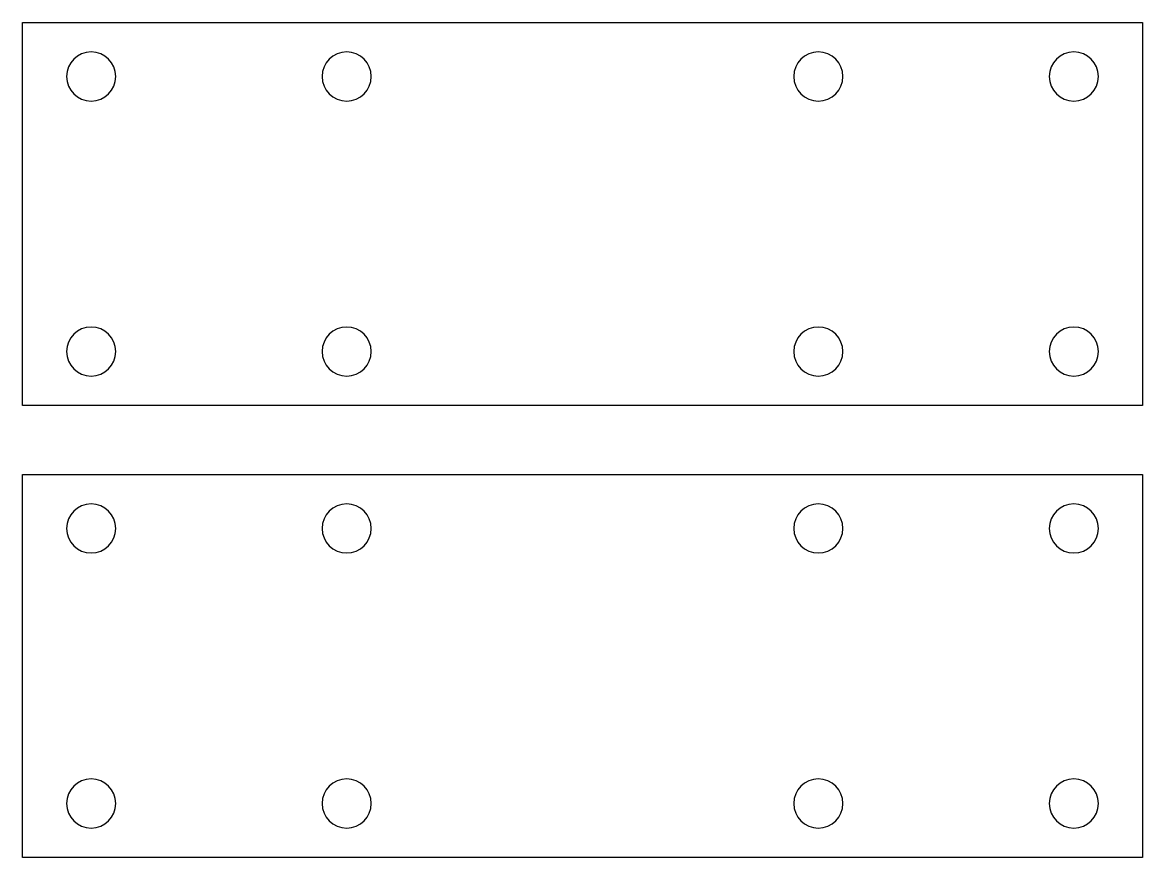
# Model space of a CAD drawing. Extents: x 0 to 114, y 0 to 85.
import ezdxf

# ---------------------------------------------------------------- set-up
doc = ezdxf.new("R2010")
doc.units = 0
doc.layers.add('LAYER_1', color=7, linetype='CONTINUOUS')

# ---------------------------------------------------------------- blocks, each defined once
blk = doc.blocks.new('BLOCK_2')
at = {"layer": 'LAYER_1', "color": 250}
blk.add_lwpolyline([(114, 0), (0, 0), (0, 39), (114, 39), (114, 0)], dxfattribs=at)
for points in [[(4.5, 33.5), (4.5, 34.88), (5.62, 36), (7, 36), (8.38, 36), (9.5, 34.88), (9.5, 33.5), (9.5, 32.12), (8.38, 31), (7, 31), (5.62, 31), (4.5, 32.12), (4.5, 33.5)], [(30.5, 33.5), (30.5, 34.88), (31.62, 36), (33, 36), (34.38, 36), (35.5, 34.88), (35.5, 33.5), (35.5, 32.12), (34.38, 31), (33, 31), (31.62, 31), (30.5, 32.12), (30.5, 33.5)], [(78.5, 33.5), (78.5, 34.88), (79.62, 36), (81, 36), (82.38, 36), (83.5, 34.88), (83.5, 33.5), (83.5, 32.12), (82.38, 31), (81, 31), (79.62, 31), (78.5, 32.12), (78.5, 33.5)], [(104.5, 33.5), (104.5, 34.88), (105.62, 36), (107, 36), (108.38, 36), (109.5, 34.88), (109.5, 33.5), (109.5, 32.12), (108.38, 31), (107, 31), (105.62, 31), (104.5, 32.12), (104.5, 33.5)], [(4.5, 5.5), (4.5, 6.88), (5.62, 8), (7, 8), (8.38, 8), (9.5, 6.88), (9.5, 5.5), (9.5, 4.12), (8.38, 3), (7, 3), (5.62, 3), (4.5, 4.12), (4.5, 5.5)], [(30.5, 5.5), (30.5, 6.88), (31.62, 8), (33, 8), (34.38, 8), (35.5, 6.88), (35.5, 5.5), (35.5, 4.12), (34.38, 3), (33, 3), (31.62, 3), (30.5, 4.12), (30.5, 5.5)], [(78.5, 5.5), (78.5, 6.88), (79.62, 8), (81, 8), (82.38, 8), (83.5, 6.88), (83.5, 5.5), (83.5, 4.12), (82.38, 3), (81, 3), (79.62, 3), (78.5, 4.12), (78.5, 5.5)], [(104.5, 5.5), (104.5, 6.88), (105.62, 8), (107, 8), (108.38, 8), (109.5, 6.88), (109.5, 5.5), (109.5, 4.12), (108.38, 3), (107, 3), (105.62, 3), (104.5, 4.12), (104.5, 5.5)]]:
    blk.add_open_spline(points, degree=3, knots=[0, 0, 0, 0, 1, 1, 1, 2, 2, 2, 3, 3, 3, 4, 4, 4, 4], dxfattribs=at)
blk = doc.blocks.new('BLOCK_3')
at = {"layer": 'LAYER_1', "color": 250}
blk.add_lwpolyline([(114, 46), (0, 46), (0, 85), (114, 85), (114, 46)], dxfattribs=at)
for points in [[(4.5, 79.5), (4.5, 80.88), (5.62, 82), (7, 82), (8.38, 82), (9.5, 80.88), (9.5, 79.5), (9.5, 78.12), (8.38, 77), (7, 77), (5.62, 77), (4.5, 78.12), (4.5, 79.5)], [(30.5, 79.5), (30.5, 80.88), (31.62, 82), (33, 82), (34.38, 82), (35.5, 80.88), (35.5, 79.5), (35.5, 78.12), (34.38, 77), (33, 77), (31.62, 77), (30.5, 78.12), (30.5, 79.5)], [(78.5, 79.5), (78.5, 80.88), (79.62, 82), (81, 82), (82.38, 82), (83.5, 80.88), (83.5, 79.5), (83.5, 78.12), (82.38, 77), (81, 77), (79.62, 77), (78.5, 78.12), (78.5, 79.5)], [(104.5, 79.5), (104.5, 80.88), (105.62, 82), (107, 82), (108.38, 82), (109.5, 80.88), (109.5, 79.5), (109.5, 78.12), (108.38, 77), (107, 77), (105.62, 77), (104.5, 78.12), (104.5, 79.5)], [(4.5, 51.5), (4.5, 52.88), (5.62, 54), (7, 54), (8.38, 54), (9.5, 52.88), (9.5, 51.5), (9.5, 50.12), (8.38, 49), (7, 49), (5.62, 49), (4.5, 50.12), (4.5, 51.5)], [(30.5, 51.5), (30.5, 52.88), (31.62, 54), (33, 54), (34.38, 54), (35.5, 52.88), (35.5, 51.5), (35.5, 50.12), (34.38, 49), (33, 49), (31.62, 49), (30.5, 50.12), (30.5, 51.5)], [(78.5, 51.5), (78.5, 52.88), (79.62, 54), (81, 54), (82.38, 54), (83.5, 52.88), (83.5, 51.5), (83.5, 50.12), (82.38, 49), (81, 49), (79.62, 49), (78.5, 50.12), (78.5, 51.5)], [(104.5, 51.5), (104.5, 52.88), (105.62, 54), (107, 54), (108.38, 54), (109.5, 52.88), (109.5, 51.5), (109.5, 50.12), (108.38, 49), (107, 49), (105.62, 49), (104.5, 50.12), (104.5, 51.5)]]:
    blk.add_open_spline(points, degree=3, knots=[0, 0, 0, 0, 1, 1, 1, 2, 2, 2, 3, 3, 3, 4, 4, 4, 4], dxfattribs=at)

msp = doc.modelspace()

# ---------------------------------------------------------------- block references
at = {"layer": 'LAYER_1'}
for name in ['BLOCK_3', 'BLOCK_2']:
    msp.add_blockref(name, (0, 0), dxfattribs=at)

doc.saveas('drawing.dxf')
